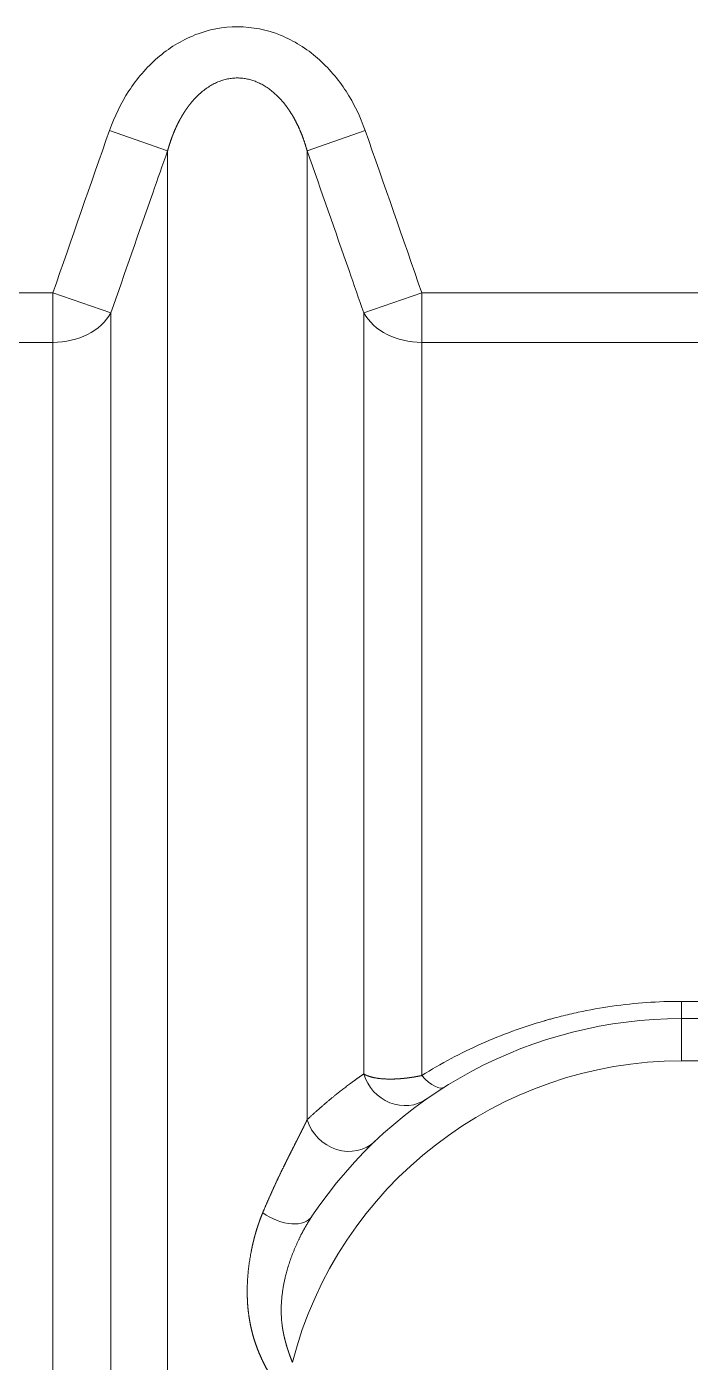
# Model space of a CAD drawing. Header units: millimetres. Extents: x 4664 to 8864, y -38 to 2932.
# Drawn here: x 8133.3 to 8146.96, y 2249.11 to 2276.62 of the extents above; entities that cross this region are included whole.
import ezdxf

# ---------------------------------------------------------------- set-up
doc = ezdxf.new("R2010")
doc.units = ezdxf.units.MM

msp = doc.modelspace()

# ---------------------------------------------------------------- linework, layer by layer
at = {"lineweight": 5}
for p, q in [((8136.197, 2274.057), (8135.002, 2274.478)), ((8139.07, 2274.057), (8140.264, 2274.478)), ((8136.197, 2217.773), (8136.197, 2274.057)), ((8139.07, 2254.108), (8139.07, 2274.057)), ((8122.781, 2271.134), (8133.837, 2271.134)), ((8135.031, 2270.722), (8133.837, 2271.134)), ((8133.837, 2217.553), (8133.837, 2271.134)), ((8140.235, 2270.722), (8141.429, 2271.134)), ((8141.429, 2271.134), (8152.485, 2271.134)), ((8141.429, 2255.018), (8141.429, 2271.134)), ((8135.031, 2218.747), (8135.031, 2270.722)), ((8140.235, 2270.722), (8140.235, 2255.051)), ((8133.837, 2270.114), (8122.781, 2270.114)), ((8152.485, 2270.114), (8141.429, 2270.114)), ((8147.14, 2256.546), (8146.775, 2256.546)), ((8146.775, 2256.546), (8146.775, 2255.319)), ((8147.14, 2256.19), (8146.775, 2256.19)), ((8146.775, 2255.319), (8147.14, 2255.319))]:
    msp.add_line(p, q, dxfattribs=at)
for radius, end in [(9.141, 146.3104), (8.271, 165.5415)]:
    msp.add_arc((8146.775, 2247.049), radius, 90, end, dxfattribs=at)
at = {"lineweight": 5, "extrusion": (0, 0, -1)}
for centre, major_axis, ratio, start_param, end_param in [((8133.837, 2271.134), (-1.306, 0), 0.780444, 3.557424, 4.712389), ((8141.429, 2271.134), (-1.306, 0), 0.780444, 4.712389, 5.867354), ((8141.031, 2255.25), (-0.499, 0.713), 0.935093, 3.141593, 5.057279), ((8141.429, 2255.514), (-0.465, 0.736), 0.347154, 3.141593, 4.209667), ((8139.866, 2254.295), (-0.601, 0.63), 0.921263, 3.141593, 5.208198), ((8138.444, 2252.602), (-0.724, 0.483), 0.577181, 3.141593, 4.726892)]:
    msp.add_ellipse(centre, major_axis=major_axis, ratio=ratio, start_param=start_param, end_param=end_param, dxfattribs=at)
at = {"lineweight": 5}
for points, knots in [([(8140.264, 2274.478), (8140.164, 2274.763), (8140.034, 2275.033), (8139.708, 2275.537), (8139.51, 2275.77), (8139.058, 2276.164), (8138.798, 2276.329), (8138.244, 2276.551), (8137.941, 2276.613), (8137.341, 2276.615), (8137.038, 2276.556), (8136.479, 2276.334), (8136.218, 2276.171), (8135.762, 2275.777), (8135.564, 2275.544), (8135.236, 2275.039), (8135.103, 2274.764), (8135.002, 2274.478)], [0, 0, 0, 0, 0.125, 0.125, 0.25, 0.25, 0.375, 0.375, 0.5, 0.5, 0.625, 0.625, 0.75, 0.75, 0.875, 0.875, 1, 1, 1, 1]), ([(8136.197, 2274.057), (8136.197, 2274.06), (8136.199, 2274.066), (8136.201, 2274.074), (8136.204, 2274.083), (8136.206, 2274.091), (8136.208, 2274.1), (8136.211, 2274.108), (8136.213, 2274.117), (8136.216, 2274.125), (8136.218, 2274.134), (8136.221, 2274.142), (8136.223, 2274.15), (8136.226, 2274.159), (8136.228, 2274.167), (8136.231, 2274.175), (8136.234, 2274.183), (8136.236, 2274.192), (8136.239, 2274.2), (8136.241, 2274.208), (8136.244, 2274.216), (8136.247, 2274.224), (8136.249, 2274.233), (8136.252, 2274.241), (8136.255, 2274.249), (8136.257, 2274.257), (8136.26, 2274.265), (8136.263, 2274.273), (8136.266, 2274.281), (8136.268, 2274.289), (8136.271, 2274.296), (8136.274, 2274.304), (8136.277, 2274.312), (8136.28, 2274.32), (8136.283, 2274.328), (8136.285, 2274.336), (8136.288, 2274.343), (8136.291, 2274.351), (8136.294, 2274.359), (8136.297, 2274.366), (8136.3, 2274.374), (8136.303, 2274.382), (8136.306, 2274.389), (8136.309, 2274.397), (8136.312, 2274.404), (8136.315, 2274.412), (8136.318, 2274.419), (8136.321, 2274.427), (8136.324, 2274.434), (8136.327, 2274.442), (8136.33, 2274.449), (8136.333, 2274.457), (8136.336, 2274.464), (8136.339, 2274.471), (8136.342, 2274.478), (8136.346, 2274.486), (8136.349, 2274.493), (8136.352, 2274.5), (8136.355, 2274.507), (8136.358, 2274.515), (8136.361, 2274.522), (8136.365, 2274.529), (8136.368, 2274.536), (8136.371, 2274.543), (8136.374, 2274.55), (8136.377, 2274.557), (8136.381, 2274.564), (8136.384, 2274.571), (8136.387, 2274.578), (8136.391, 2274.585), (8136.394, 2274.592), (8136.397, 2274.598), (8136.401, 2274.605), (8136.404, 2274.612), (8136.407, 2274.619), (8136.411, 2274.625), (8136.414, 2274.632), (8136.417, 2274.639), (8136.421, 2274.645), (8136.424, 2274.652), (8136.428, 2274.659), (8136.431, 2274.665), (8136.434, 2274.672), (8136.438, 2274.678), (8136.441, 2274.685), (8136.445, 2274.691), (8136.448, 2274.698), (8136.452, 2274.704), (8136.455, 2274.711), (8136.459, 2274.717), (8136.462, 2274.723), (8136.466, 2274.73), (8136.469, 2274.736), (8136.473, 2274.742), (8136.476, 2274.748), (8136.48, 2274.755), (8136.483, 2274.761), (8136.487, 2274.767), (8136.491, 2274.773), (8136.494, 2274.779), (8136.498, 2274.785), (8136.501, 2274.791), (8136.505, 2274.797), (8136.509, 2274.803), (8136.512, 2274.809), (8136.516, 2274.815), (8136.52, 2274.821), (8136.523, 2274.827), (8136.527, 2274.833), (8136.531, 2274.839), (8136.534, 2274.845), (8136.538, 2274.85), (8136.542, 2274.856), (8136.545, 2274.862), (8136.549, 2274.867), (8136.553, 2274.873), (8136.556, 2274.879), (8136.56, 2274.884), (8136.564, 2274.89), (8136.568, 2274.896), (8136.571, 2274.901), (8136.575, 2274.907), (8136.579, 2274.912), (8136.583, 2274.918), (8136.587, 2274.923), (8136.59, 2274.928), (8136.594, 2274.934), (8136.598, 2274.939), (8136.602, 2274.945), (8136.606, 2274.95), (8136.609, 2274.955), (8136.613, 2274.96), (8136.617, 2274.966), (8136.621, 2274.971), (8136.625, 2274.976), (8136.629, 2274.981), (8136.632, 2274.986), (8136.636, 2274.991), (8136.64, 2274.996), (8136.644, 2275.001), (8136.648, 2275.006), (8136.652, 2275.011), (8136.656, 2275.016), (8136.66, 2275.021), (8136.663, 2275.026), (8136.667, 2275.031), (8136.671, 2275.036), (8136.701, 2275.073), (8136.758, 2275.139), (8136.848, 2275.227), (8136.94, 2275.305), (8137.035, 2275.373), (8137.132, 2275.431), (8137.23, 2275.478), (8137.33, 2275.514), (8137.431, 2275.541), (8137.532, 2275.556), (8137.63, 2275.561), (8137.725, 2275.557), (8137.817, 2275.544), (8137.909, 2275.522), (8138, 2275.492), (8138.09, 2275.453), (8138.18, 2275.405), (8138.267, 2275.349), (8138.353, 2275.284), (8138.436, 2275.21), (8138.517, 2275.128), (8138.571, 2275.066), (8138.601, 2275.029), (8138.608, 2275.019), (8138.616, 2275.01), (8138.623, 2275), (8138.631, 2274.99), (8138.638, 2274.98), (8138.646, 2274.97), (8138.653, 2274.96), (8138.661, 2274.95), (8138.668, 2274.94), (8138.675, 2274.929), (8138.683, 2274.919), (8138.69, 2274.908), (8138.697, 2274.897), (8138.705, 2274.887), (8138.712, 2274.876), (8138.719, 2274.865), (8138.726, 2274.854), (8138.733, 2274.842), (8138.74, 2274.831), (8138.748, 2274.82), (8138.755, 2274.808), (8138.762, 2274.797), (8138.769, 2274.785), (8138.776, 2274.773), (8138.783, 2274.761), (8138.789, 2274.749), (8138.796, 2274.737), (8138.803, 2274.725), (8138.81, 2274.712), (8138.817, 2274.7), (8138.823, 2274.688), (8138.83, 2274.675), (8138.837, 2274.662), (8138.843, 2274.649), (8138.85, 2274.637), (8138.857, 2274.624), (8138.863, 2274.61), (8138.869, 2274.597), (8138.876, 2274.584), (8138.882, 2274.571), (8138.889, 2274.557), (8138.895, 2274.543), (8138.901, 2274.53), (8138.907, 2274.516), (8138.914, 2274.502), (8138.92, 2274.488), (8138.926, 2274.474), (8138.932, 2274.46), (8138.938, 2274.446), (8138.944, 2274.431), (8138.949, 2274.417), (8138.955, 2274.402), (8138.961, 2274.387), (8138.967, 2274.373), (8138.972, 2274.358), (8138.978, 2274.343), (8138.984, 2274.328), (8138.989, 2274.313), (8138.995, 2274.297), (8139, 2274.282), (8139.005, 2274.266), (8139.011, 2274.251), (8139.016, 2274.235), (8139.021, 2274.22), (8139.026, 2274.204), (8139.031, 2274.188), (8139.036, 2274.172), (8139.041, 2274.156), (8139.046, 2274.139), (8139.051, 2274.123), (8139.056, 2274.107), (8139.06, 2274.09), (8139.065, 2274.074), (8139.068, 2274.063), (8139.07, 2274.057)], [0, 0, 0, 0, 0.002039, 0.004073, 0.006102, 0.008127, 0.010147, 0.012163, 0.014174, 0.016181, 0.018183, 0.020181, 0.022174, 0.024162, 0.026146, 0.028125, 0.0301, 0.03207, 0.034036, 0.035997, 0.037953, 0.039905, 0.041852, 0.043795, 0.045733, 0.047667, 0.049596, 0.051521, 0.053441, 0.055357, 0.057268, 0.059174, 0.061076, 0.062974, 0.064867, 0.066755, 0.068639, 0.070518, 0.072393, 0.074263, 0.076129, 0.07799, 0.079847, 0.081699, 0.083547, 0.08539, 0.087229, 0.089063, 0.090893, 0.092718, 0.094539, 0.096355, 0.098167, 0.099974, 0.101777, 0.103575, 0.105369, 0.107158, 0.108943, 0.110723, 0.112499, 0.11427, 0.116037, 0.1178, 0.119558, 0.121311, 0.12306, 0.124805, 0.126545, 0.128281, 0.130012, 0.131739, 0.133461, 0.135179, 0.136892, 0.138601, 0.140306, 0.142006, 0.143702, 0.145393, 0.14708, 0.148763, 0.150441, 0.152114, 0.153784, 0.155449, 0.157109, 0.158765, 0.160417, 0.162064, 0.163707, 0.165345, 0.16698, 0.168609, 0.170235, 0.171856, 0.173472, 0.175085, 0.176693, 0.178296, 0.179895, 0.18149, 0.183081, 0.184667, 0.186249, 0.187826, 0.189399, 0.190968, 0.192533, 0.194093, 0.195649, 0.197201, 0.198748, 0.200291, 0.20183, 0.203364, 0.204894, 0.20642, 0.207942, 0.209459, 0.210972, 0.212481, 0.213985, 0.215485, 0.216982, 0.218473, 0.219961, 0.221444, 0.222923, 0.224398, 0.225869, 0.227335, 0.228797, 0.230255, 0.231709, 0.233159, 0.234604, 0.236045, 0.237482, 0.238915, 0.240344, 0.241769, 0.243189, 0.244605, 0.246018, 0.247426, 0.248829, 0.250229, 0.279528, 0.307612, 0.334557, 0.360447, 0.385382, 0.40947, 0.432836, 0.455616, 0.477954, 0.500009, 0.520088, 0.540394, 0.561045, 0.582154, 0.603826, 0.626159, 0.64924, 0.673149, 0.697957, 0.723726, 0.750512, 0.753234, 0.755971, 0.758723, 0.761492, 0.764276, 0.767076, 0.769891, 0.772722, 0.77557, 0.778433, 0.781312, 0.784207, 0.787118, 0.790045, 0.792989, 0.795948, 0.798924, 0.801915, 0.804923, 0.807948, 0.810988, 0.814045, 0.817118, 0.820208, 0.823313, 0.826436, 0.829575, 0.83273, 0.835902, 0.83909, 0.842295, 0.845516, 0.848754, 0.852009, 0.85528, 0.858568, 0.861873, 0.865195, 0.868533, 0.871888, 0.875259, 0.878648, 0.882053, 0.885475, 0.888914, 0.89237, 0.895843, 0.899333, 0.902839, 0.906363, 0.909903, 0.913461, 0.917035, 0.920627, 0.924235, 0.927861, 0.931504, 0.935163, 0.93884, 0.942534, 0.946245, 0.949973, 0.953718, 0.95748, 0.96126, 0.965056, 0.96887, 0.972701, 0.976549, 0.980415, 0.984297, 0.988197, 0.992114, 0.996048, 1, 1, 1, 1]), ([(8135.031, 2270.722), (8135.316, 2271.545), (8135.602, 2272.367), (8135.992, 2273.478), (8136.094, 2273.767), (8136.197, 2274.057)], [0, 0, 0, 0, 0.739335, 0.739335, 1, 1, 1, 1]), ([(8139.07, 2274.057), (8139.359, 2273.236), (8139.647, 2272.414), (8140.034, 2271.302), (8140.135, 2271.012), (8140.235, 2270.722)], [0, 0, 0, 0, 0.739335, 0.739335, 1, 1, 1, 1]), ([(8146.775, 2256.546), (8146.535, 2256.546), (8146.058, 2256.529), (8145.35, 2256.454), (8144.881, 2256.371), (8144.532, 2256.296), (8144.416, 2256.268), (8144.242, 2256.224), (8144.155, 2256.202), (8144.054, 2256.174), (8144.003, 2256.159), (8143.978, 2256.152), (8143.965, 2256.149), (8143.959, 2256.147), (8143.956, 2256.146), (8143.954, 2256.145), (8143.953, 2256.145), (8143.953, 2256.145), (8143.953, 2256.145), (8143.953, 2256.145), (8143.73, 2256.08), (8143.292, 2255.937), (8142.652, 2255.678), (8142.03, 2255.374), (8141.628, 2255.142), (8141.429, 2255.018)], [0, 0, 0, 0, 0.125, 0.25, 0.375, 0.375, 0.4375, 0.4375, 0.46875, 0.484375, 0.492188, 0.496094, 0.498047, 0.499023, 0.499512, 0.499756, 0.499878, 0.499939, 0.499939, 0.5, 0.5, 0.625, 0.75, 0.875, 1, 1, 1, 1]), ([(8140.235, 2255.051), (8140.231, 2255.048), (8140.223, 2255.043), (8140.212, 2255.035), (8140.201, 2255.027), (8140.189, 2255.019), (8140.178, 2255.012), (8140.167, 2255.004), (8140.156, 2254.996), (8140.145, 2254.989), (8140.135, 2254.981), (8140.124, 2254.973), (8140.113, 2254.966), (8140.103, 2254.958), (8140.093, 2254.951), (8140.082, 2254.944), (8140.072, 2254.936), (8140.062, 2254.929), (8140.052, 2254.922), (8140.042, 2254.915), (8140.033, 2254.908), (8140.023, 2254.901), (8140.013, 2254.894), (8140.004, 2254.887), (8139.994, 2254.88), (8139.985, 2254.873), (8139.976, 2254.866), (8139.967, 2254.859), (8139.958, 2254.853), (8139.949, 2254.846), (8139.917, 2254.823), (8139.864, 2254.782), (8139.789, 2254.725), (8139.718, 2254.669), (8139.663, 2254.625), (8139.625, 2254.595), (8139.603, 2254.576), (8139.581, 2254.558), (8139.559, 2254.54), (8139.537, 2254.522), (8139.515, 2254.504), (8139.493, 2254.485), (8139.472, 2254.467), (8139.45, 2254.449), (8139.429, 2254.431), (8139.408, 2254.413), (8139.387, 2254.395), (8139.366, 2254.377), (8139.345, 2254.359), (8139.325, 2254.341), (8139.304, 2254.322), (8139.284, 2254.304), (8139.264, 2254.286), (8139.244, 2254.269), (8139.224, 2254.251), (8139.204, 2254.233), (8139.184, 2254.215), (8139.165, 2254.197), (8139.146, 2254.179), (8139.126, 2254.161), (8139.107, 2254.144), (8139.088, 2254.126), (8139.076, 2254.114), (8139.07, 2254.108)], [0, 0, 0, 0, 0.009764, 0.019446, 0.029047, 0.038567, 0.048006, 0.057363, 0.066639, 0.075833, 0.084946, 0.093978, 0.102927, 0.111796, 0.120582, 0.129287, 0.13791, 0.146451, 0.154911, 0.163288, 0.171584, 0.179798, 0.18793, 0.19598, 0.203948, 0.211834, 0.219638, 0.227359, 0.234999, 0.242556, 0.250031, 0.315962, 0.379605, 0.440952, 0.499997, 0.519308, 0.538513, 0.557611, 0.576601, 0.595485, 0.614261, 0.63293, 0.651491, 0.669945, 0.688291, 0.70653, 0.72466, 0.742683, 0.760598, 0.778404, 0.796102, 0.813692, 0.831173, 0.848546, 0.86581, 0.882965, 0.900012, 0.916949, 0.933778, 0.950497, 0.967108, 0.983608, 1, 1, 1, 1]), ([(8141.429, 2255.018), (8141.428, 2255.018), (8141.424, 2255.017), (8141.419, 2255.016), (8141.414, 2255.015), (8141.409, 2255.014), (8141.404, 2255.013), (8141.399, 2255.012), (8141.394, 2255.011), (8141.389, 2255.01), (8141.384, 2255.009), (8141.378, 2255.008), (8141.373, 2255.007), (8141.368, 2255.006), (8141.363, 2255.005), (8141.357, 2255.004), (8141.352, 2255.003), (8141.347, 2255.002), (8141.341, 2255.001), (8141.336, 2255), (8141.331, 2254.999), (8141.325, 2254.998), (8141.32, 2254.997), (8141.314, 2254.996), (8141.309, 2254.995), (8141.303, 2254.994), (8141.298, 2254.993), (8141.292, 2254.992), (8141.287, 2254.991), (8141.281, 2254.99), (8141.276, 2254.989), (8141.27, 2254.988), (8141.264, 2254.987), (8141.259, 2254.987), (8141.253, 2254.986), (8141.247, 2254.985), (8141.242, 2254.984), (8141.236, 2254.983), (8141.23, 2254.982), (8141.224, 2254.981), (8141.218, 2254.98), (8141.213, 2254.979), (8141.207, 2254.978), (8141.201, 2254.978), (8141.195, 2254.977), (8141.189, 2254.976), (8141.183, 2254.975), (8141.177, 2254.974), (8141.171, 2254.973), (8141.165, 2254.973), (8141.159, 2254.972), (8141.153, 2254.971), (8141.147, 2254.97), (8141.141, 2254.969), (8141.135, 2254.969), (8141.129, 2254.968), (8141.123, 2254.967), (8141.117, 2254.966), (8141.111, 2254.966), (8141.105, 2254.965), (8141.099, 2254.964), (8141.093, 2254.963), (8141.086, 2254.963), (8141.08, 2254.962), (8141.074, 2254.961), (8141.068, 2254.961), (8141.062, 2254.96), (8141.055, 2254.959), (8141.049, 2254.959), (8141.043, 2254.958), (8141.037, 2254.958), (8141.03, 2254.957), (8141.024, 2254.956), (8141.018, 2254.956), (8141.011, 2254.955), (8141.005, 2254.955), (8140.999, 2254.954), (8140.992, 2254.954), (8140.986, 2254.953), (8140.98, 2254.953), (8140.973, 2254.952), (8140.967, 2254.952), (8140.961, 2254.951), (8140.954, 2254.951), (8140.948, 2254.95), (8140.941, 2254.95), (8140.935, 2254.95), (8140.928, 2254.949), (8140.922, 2254.949), (8140.915, 2254.949), (8140.909, 2254.948), (8140.903, 2254.948), (8140.896, 2254.948), (8140.89, 2254.947), (8140.883, 2254.947), (8140.877, 2254.947), (8140.87, 2254.947), (8140.864, 2254.946), (8140.857, 2254.946), (8140.851, 2254.946), (8140.844, 2254.946), (8140.838, 2254.946), (8140.831, 2254.945), (8140.825, 2254.945), (8140.818, 2254.945), (8140.812, 2254.945), (8140.805, 2254.945), (8140.799, 2254.945), (8140.792, 2254.945), (8140.785, 2254.945), (8140.779, 2254.945), (8140.772, 2254.945), (8140.766, 2254.945), (8140.759, 2254.945), (8140.753, 2254.945), (8140.746, 2254.945), (8140.74, 2254.945), (8140.733, 2254.945), (8140.727, 2254.945), (8140.72, 2254.946), (8140.707, 2254.946), (8140.688, 2254.947), (8140.663, 2254.948), (8140.639, 2254.949), (8140.615, 2254.951), (8140.593, 2254.953), (8140.572, 2254.955), (8140.551, 2254.958), (8140.531, 2254.96), (8140.513, 2254.963), (8140.495, 2254.966), (8140.477, 2254.969), (8140.461, 2254.972), (8140.445, 2254.976), (8140.43, 2254.979), (8140.416, 2254.982), (8140.402, 2254.986), (8140.39, 2254.989), (8140.377, 2254.992), (8140.366, 2254.996), (8140.355, 2254.999), (8140.344, 2255.003), (8140.335, 2255.006), (8140.325, 2255.009), (8140.317, 2255.012), (8140.308, 2255.015), (8140.301, 2255.019), (8140.293, 2255.022), (8140.287, 2255.024), (8140.28, 2255.027), (8140.274, 2255.03), (8140.269, 2255.033), (8140.264, 2255.035), (8140.259, 2255.038), (8140.254, 2255.04), (8140.25, 2255.042), (8140.247, 2255.044), (8140.243, 2255.046), (8140.24, 2255.048), (8140.237, 2255.05), (8140.236, 2255.051), (8140.235, 2255.051)], [0, 0, 0, 0, 0.003244, 0.006503, 0.009779, 0.013071, 0.016378, 0.019702, 0.023042, 0.026398, 0.02977, 0.033158, 0.036562, 0.039983, 0.043419, 0.046872, 0.05034, 0.053825, 0.057326, 0.060843, 0.064376, 0.067925, 0.07149, 0.075071, 0.078669, 0.082282, 0.085912, 0.089558, 0.09322, 0.096898, 0.100593, 0.104303, 0.10803, 0.111772, 0.115531, 0.119306, 0.123098, 0.126905, 0.130729, 0.134568, 0.138424, 0.142296, 0.146185, 0.150089, 0.15401, 0.157947, 0.1619, 0.165869, 0.169854, 0.173856, 0.177874, 0.181908, 0.185958, 0.190024, 0.194107, 0.198206, 0.202321, 0.206452, 0.2106, 0.214764, 0.218944, 0.22314, 0.227352, 0.231581, 0.235826, 0.240087, 0.244364, 0.248658, 0.252968, 0.257294, 0.261636, 0.265995, 0.27037, 0.274761, 0.279168, 0.283592, 0.288032, 0.292488, 0.296961, 0.301449, 0.305954, 0.310475, 0.315013, 0.319567, 0.324137, 0.328723, 0.333326, 0.337945, 0.34258, 0.347232, 0.351899, 0.356584, 0.361284, 0.366001, 0.370734, 0.375483, 0.380248, 0.38503, 0.389829, 0.394643, 0.399474, 0.404321, 0.409185, 0.414064, 0.41896, 0.423873, 0.428802, 0.433747, 0.438708, 0.443686, 0.44868, 0.45369, 0.458717, 0.46376, 0.468819, 0.473895, 0.478987, 0.484096, 0.48922, 0.494361, 0.499519, 0.520475, 0.540999, 0.56109, 0.580748, 0.599973, 0.618766, 0.637125, 0.655052, 0.672546, 0.689607, 0.706235, 0.72243, 0.738192, 0.753521, 0.768417, 0.78288, 0.79691, 0.810507, 0.82367, 0.836401, 0.848698, 0.860561, 0.871992, 0.882989, 0.893553, 0.903684, 0.913381, 0.922645, 0.931475, 0.939872, 0.947835, 0.955365, 0.962462, 0.969125, 0.975355, 0.981151, 0.986513, 0.991442, 0.995938, 1, 1, 1, 1]), ([(8139.07, 2254.108), (8139.069, 2254.107), (8139.067, 2254.103), (8139.065, 2254.099), (8139.063, 2254.094), (8139.061, 2254.089), (8139.058, 2254.084), (8139.056, 2254.079), (8139.054, 2254.075), (8139.051, 2254.07), (8139.049, 2254.065), (8139.047, 2254.06), (8139.044, 2254.055), (8139.042, 2254.05), (8139.039, 2254.045), (8139.037, 2254.04), (8139.035, 2254.035), (8139.032, 2254.03), (8139.03, 2254.024), (8139.027, 2254.019), (8139.025, 2254.014), (8139.022, 2254.009), (8139.019, 2254.004), (8139.017, 2253.998), (8139.014, 2253.993), (8139.012, 2253.988), (8139.009, 2253.983), (8139.006, 2253.977), (8139.004, 2253.972), (8139.001, 2253.966), (8138.998, 2253.961), (8138.996, 2253.956), (8138.993, 2253.95), (8138.99, 2253.945), (8138.988, 2253.939), (8138.985, 2253.933), (8138.982, 2253.928), (8138.979, 2253.922), (8138.976, 2253.917), (8138.974, 2253.911), (8138.971, 2253.905), (8138.968, 2253.9), (8138.965, 2253.894), (8138.962, 2253.888), (8138.959, 2253.882), (8138.956, 2253.877), (8138.954, 2253.871), (8138.951, 2253.865), (8138.948, 2253.859), (8138.945, 2253.853), (8138.942, 2253.847), (8138.939, 2253.841), (8138.936, 2253.835), (8138.933, 2253.829), (8138.93, 2253.823), (8138.926, 2253.817), (8138.923, 2253.811), (8138.92, 2253.805), (8138.917, 2253.799), (8138.914, 2253.792), (8138.911, 2253.786), (8138.908, 2253.78), (8138.905, 2253.774), (8138.901, 2253.768), (8138.898, 2253.761), (8138.895, 2253.755), (8138.892, 2253.749), (8138.889, 2253.742), (8138.885, 2253.736), (8138.882, 2253.729), (8138.879, 2253.723), (8138.876, 2253.716), (8138.872, 2253.71), (8138.869, 2253.703), (8138.866, 2253.697), (8138.862, 2253.69), (8138.859, 2253.684), (8138.856, 2253.677), (8138.852, 2253.67), (8138.849, 2253.664), (8138.845, 2253.657), (8138.842, 2253.65), (8138.838, 2253.643), (8138.835, 2253.636), (8138.832, 2253.63), (8138.828, 2253.623), (8138.825, 2253.616), (8138.821, 2253.609), (8138.818, 2253.602), (8138.814, 2253.595), (8138.81, 2253.588), (8138.807, 2253.581), (8138.803, 2253.574), (8138.8, 2253.567), (8138.796, 2253.56), (8138.793, 2253.553), (8138.789, 2253.546), (8138.785, 2253.538), (8138.782, 2253.531), (8138.778, 2253.524), (8138.774, 2253.517), (8138.771, 2253.509), (8138.767, 2253.502), (8138.763, 2253.495), (8138.759, 2253.487), (8138.756, 2253.48), (8138.752, 2253.473), (8138.748, 2253.465), (8138.744, 2253.458), (8138.741, 2253.45), (8138.737, 2253.443), (8138.733, 2253.435), (8138.729, 2253.427), (8138.725, 2253.42), (8138.722, 2253.412), (8138.718, 2253.404), (8138.714, 2253.397), (8138.71, 2253.389), (8138.706, 2253.381), (8138.702, 2253.373), (8138.698, 2253.366), (8138.694, 2253.358), (8138.69, 2253.35), (8138.686, 2253.342), (8138.682, 2253.334), (8138.678, 2253.326), (8138.675, 2253.318), (8138.671, 2253.31), (8138.667, 2253.302), (8138.662, 2253.294), (8138.658, 2253.286), (8138.654, 2253.278), (8138.65, 2253.27), (8138.645, 2253.259), (8138.638, 2253.245), (8138.63, 2253.229), (8138.622, 2253.213), (8138.614, 2253.196), (8138.606, 2253.18), (8138.598, 2253.163), (8138.589, 2253.146), (8138.581, 2253.129), (8138.573, 2253.113), (8138.565, 2253.096), (8138.556, 2253.079), (8138.548, 2253.062), (8138.54, 2253.044), (8138.531, 2253.027), (8138.523, 2253.01), (8138.515, 2252.992), (8138.506, 2252.975), (8138.498, 2252.957), (8138.489, 2252.94), (8138.481, 2252.922), (8138.472, 2252.904), (8138.464, 2252.886), (8138.456, 2252.868), (8138.447, 2252.85), (8138.439, 2252.832), (8138.43, 2252.814), (8138.421, 2252.795), (8138.413, 2252.777), (8138.404, 2252.759), (8138.396, 2252.74), (8138.387, 2252.722), (8138.379, 2252.703), (8138.37, 2252.684), (8138.362, 2252.665), (8138.353, 2252.646), (8138.344, 2252.627), (8138.336, 2252.608), (8138.327, 2252.589), (8138.319, 2252.57), (8138.31, 2252.551), (8138.301, 2252.531), (8138.293, 2252.512), (8138.284, 2252.492), (8138.275, 2252.473), (8138.267, 2252.453), (8138.258, 2252.434), (8138.25, 2252.414), (8138.241, 2252.394), (8138.232, 2252.374), (8138.224, 2252.354), (8138.215, 2252.334), (8138.206, 2252.314), (8138.198, 2252.293), (8138.189, 2252.273), (8138.181, 2252.253), (8138.172, 2252.232), (8138.163, 2252.212), (8138.158, 2252.198), (8138.155, 2252.191)], [0, 0, 0, 0, 0.003387, 0.006779, 0.010177, 0.013582, 0.016992, 0.020408, 0.02383, 0.027258, 0.030693, 0.034133, 0.037579, 0.04103, 0.044488, 0.047952, 0.051422, 0.054898, 0.05838, 0.061868, 0.065362, 0.068862, 0.072368, 0.07588, 0.079398, 0.082922, 0.086452, 0.089988, 0.09353, 0.097078, 0.100633, 0.104193, 0.10776, 0.111332, 0.114911, 0.118495, 0.122086, 0.125683, 0.129286, 0.132895, 0.13651, 0.140131, 0.143759, 0.147392, 0.151032, 0.154678, 0.15833, 0.161988, 0.165652, 0.169322, 0.172999, 0.176681, 0.18037, 0.184065, 0.187766, 0.191473, 0.195187, 0.198907, 0.202632, 0.206365, 0.210103, 0.213847, 0.217598, 0.221355, 0.225118, 0.228887, 0.232663, 0.236444, 0.240232, 0.244026, 0.247827, 0.251633, 0.255446, 0.259265, 0.263091, 0.266922, 0.27076, 0.274605, 0.278455, 0.282312, 0.286175, 0.290044, 0.293919, 0.297801, 0.301689, 0.305584, 0.309484, 0.313391, 0.317305, 0.321224, 0.32515, 0.329082, 0.333021, 0.336966, 0.340917, 0.344874, 0.348838, 0.352808, 0.356785, 0.360768, 0.364757, 0.368752, 0.372754, 0.376762, 0.380777, 0.384798, 0.388825, 0.392859, 0.396899, 0.400945, 0.404998, 0.409057, 0.413123, 0.417195, 0.421273, 0.425358, 0.429449, 0.433546, 0.43765, 0.44176, 0.445877, 0.45, 0.454129, 0.458265, 0.462408, 0.466556, 0.470712, 0.474873, 0.479041, 0.483216, 0.487396, 0.491584, 0.495777, 0.499978, 0.508303, 0.516638, 0.524984, 0.533339, 0.541705, 0.550081, 0.558467, 0.566863, 0.575269, 0.583686, 0.592113, 0.60055, 0.608997, 0.617455, 0.625923, 0.634401, 0.64289, 0.651389, 0.659898, 0.668418, 0.676948, 0.685488, 0.694039, 0.7026, 0.711172, 0.719754, 0.728347, 0.73695, 0.745564, 0.754189, 0.762823, 0.771469, 0.780125, 0.788791, 0.797468, 0.806156, 0.814855, 0.823564, 0.832283, 0.841014, 0.849755, 0.858506, 0.867269, 0.876042, 0.884826, 0.893621, 0.902426, 0.911242, 0.920069, 0.928907, 0.937756, 0.946615, 0.955485, 0.964367, 0.973259, 0.982162, 0.991075, 1, 1, 1, 1]), ([(8138.155, 2252.191), (8138.154, 2252.189), (8138.152, 2252.183), (8138.148, 2252.176), (8138.145, 2252.168), (8138.142, 2252.16), (8138.139, 2252.153), (8138.136, 2252.145), (8138.133, 2252.137), (8138.13, 2252.129), (8138.127, 2252.122), (8138.124, 2252.114), (8138.121, 2252.106), (8138.118, 2252.098), (8138.115, 2252.09), (8138.112, 2252.083), (8138.109, 2252.075), (8138.106, 2252.067), (8138.103, 2252.059), (8138.1, 2252.051), (8138.097, 2252.043), (8138.094, 2252.035), (8138.091, 2252.027), (8138.088, 2252.019), (8138.085, 2252.011), (8138.082, 2252.003), (8138.079, 2251.995), (8138.077, 2251.987), (8138.074, 2251.979), (8138.071, 2251.97), (8138.068, 2251.962), (8138.065, 2251.954), (8138.063, 2251.946), (8138.06, 2251.938), (8138.057, 2251.93), (8138.054, 2251.921), (8138.052, 2251.913), (8138.049, 2251.905), (8138.046, 2251.897), (8138.044, 2251.888), (8138.041, 2251.88), (8138.038, 2251.872), (8138.036, 2251.864), (8138.033, 2251.855), (8138.031, 2251.847), (8138.028, 2251.838), (8138.026, 2251.83), (8138.023, 2251.822), (8138.02, 2251.813), (8138.018, 2251.805), (8138.015, 2251.796), (8138.013, 2251.788), (8138.011, 2251.779), (8138.008, 2251.771), (8138.006, 2251.762), (8138.003, 2251.754), (8138.001, 2251.745), (8137.998, 2251.737), (8137.996, 2251.728), (8137.994, 2251.719), (8137.991, 2251.711), (8137.989, 2251.702), (8137.987, 2251.694), (8137.984, 2251.685), (8137.982, 2251.676), (8137.98, 2251.668), (8137.978, 2251.659), (8137.975, 2251.65), (8137.973, 2251.641), (8137.971, 2251.633), (8137.969, 2251.624), (8137.966, 2251.615), (8137.964, 2251.606), (8137.962, 2251.597), (8137.96, 2251.589), (8137.958, 2251.58), (8137.956, 2251.571), (8137.954, 2251.562), (8137.952, 2251.553), (8137.95, 2251.544), (8137.947, 2251.535), (8137.945, 2251.526), (8137.943, 2251.517), (8137.941, 2251.509), (8137.939, 2251.5), (8137.938, 2251.491), (8137.936, 2251.482), (8137.934, 2251.473), (8137.932, 2251.463), (8137.93, 2251.454), (8137.928, 2251.445), (8137.926, 2251.436), (8137.924, 2251.427), (8137.922, 2251.418), (8137.921, 2251.409), (8137.919, 2251.4), (8137.917, 2251.391), (8137.909, 2251.348), (8137.895, 2251.272), (8137.878, 2251.162), (8137.864, 2251.053), (8137.852, 2250.944), (8137.844, 2250.836), (8137.838, 2250.728), (8137.836, 2250.621), (8137.836, 2250.545), (8137.836, 2250.499), (8137.837, 2250.484), (8137.837, 2250.469), (8137.838, 2250.454), (8137.838, 2250.439), (8137.839, 2250.424), (8137.839, 2250.409), (8137.84, 2250.394), (8137.841, 2250.379), (8137.842, 2250.364), (8137.842, 2250.349), (8137.843, 2250.334), (8137.844, 2250.319), (8137.845, 2250.304), (8137.846, 2250.29), (8137.848, 2250.275), (8137.849, 2250.26), (8137.85, 2250.245), (8137.851, 2250.231), (8137.853, 2250.216), (8137.854, 2250.202), (8137.856, 2250.187), (8137.857, 2250.173), (8137.859, 2250.158), (8137.861, 2250.144), (8137.862, 2250.129), (8137.864, 2250.115), (8137.866, 2250.101), (8137.868, 2250.086), (8137.87, 2250.072), (8137.872, 2250.058), (8137.874, 2250.044), (8137.876, 2250.03), (8137.879, 2250.015), (8137.881, 2250.001), (8137.883, 2249.987), (8137.886, 2249.973), (8137.888, 2249.959), (8137.891, 2249.945), (8137.893, 2249.931), (8137.896, 2249.917), (8137.899, 2249.904), (8137.901, 2249.89), (8137.904, 2249.876), (8137.907, 2249.862), (8137.91, 2249.848), (8137.913, 2249.835), (8137.916, 2249.821), (8137.919, 2249.807), (8137.922, 2249.794), (8137.925, 2249.78), (8137.929, 2249.767), (8137.932, 2249.753), (8137.935, 2249.74), (8137.939, 2249.726), (8137.942, 2249.713), (8137.946, 2249.699), (8137.949, 2249.686), (8137.953, 2249.673), (8137.957, 2249.659), (8137.961, 2249.646), (8137.964, 2249.633), (8137.968, 2249.619), (8137.972, 2249.606), (8137.976, 2249.593), (8137.98, 2249.58), (8137.984, 2249.567), (8137.989, 2249.554), (8137.993, 2249.541), (8137.997, 2249.527), (8138.002, 2249.514), (8138.006, 2249.501), (8138.01, 2249.489), (8138.015, 2249.476), (8138.019, 2249.463), (8138.024, 2249.45), (8138.029, 2249.437), (8138.033, 2249.424), (8138.038, 2249.411), (8138.043, 2249.399), (8138.048, 2249.386), (8138.053, 2249.373), (8138.058, 2249.36), (8138.063, 2249.348), (8138.068, 2249.335), (8138.073, 2249.322), (8138.078, 2249.31), (8138.084, 2249.297), (8138.089, 2249.285), (8138.094, 2249.272), (8138.1, 2249.259), (8138.105, 2249.247), (8138.111, 2249.234), (8138.116, 2249.222), (8138.122, 2249.21), (8138.128, 2249.197), (8138.133, 2249.185), (8138.139, 2249.172), (8138.145, 2249.16), (8138.151, 2249.148), (8138.157, 2249.135), (8138.163, 2249.123), (8138.169, 2249.111), (8138.175, 2249.099), (8138.181, 2249.086), (8138.187, 2249.074), (8138.193, 2249.062), (8138.199, 2249.05), (8138.206, 2249.038), (8138.212, 2249.025), (8138.218, 2249.013), (8138.225, 2249.001), (8138.231, 2248.989), (8138.238, 2248.977), (8138.244, 2248.965), (8138.251, 2248.953), (8138.257, 2248.941), (8138.264, 2248.929), (8138.271, 2248.917), (8138.278, 2248.905), (8138.284, 2248.893), (8138.291, 2248.881), (8138.298, 2248.869), (8138.305, 2248.857), (8138.312, 2248.845), (8138.319, 2248.833), (8138.326, 2248.821), (8138.333, 2248.809), (8138.34, 2248.798), (8138.347, 2248.786), (8138.354, 2248.774), (8138.359, 2248.766), (8138.362, 2248.762)], [0, 0, 0, 0, 0.002507, 0.005016, 0.007526, 0.010038, 0.012552, 0.015067, 0.017584, 0.020103, 0.022624, 0.025146, 0.027671, 0.030197, 0.032725, 0.035254, 0.037786, 0.040319, 0.042854, 0.045391, 0.047929, 0.05047, 0.053013, 0.055557, 0.058103, 0.060651, 0.063201, 0.065753, 0.068307, 0.070863, 0.07342, 0.07598, 0.078542, 0.081105, 0.083671, 0.086238, 0.088808, 0.091379, 0.093953, 0.096528, 0.099106, 0.101685, 0.104267, 0.10685, 0.109436, 0.112024, 0.114614, 0.117205, 0.119799, 0.122396, 0.124994, 0.127594, 0.130197, 0.132801, 0.135408, 0.138017, 0.140628, 0.143241, 0.145856, 0.148474, 0.151094, 0.153716, 0.15634, 0.158966, 0.161595, 0.164226, 0.166859, 0.169494, 0.172131, 0.174771, 0.177413, 0.180058, 0.182705, 0.185354, 0.188005, 0.190658, 0.193314, 0.195973, 0.198633, 0.201296, 0.203961, 0.206629, 0.209299, 0.211972, 0.214646, 0.217323, 0.220003, 0.222685, 0.225369, 0.228056, 0.230746, 0.233437, 0.236131, 0.238828, 0.241527, 0.244229, 0.246933, 0.249639, 0.282019, 0.314044, 0.34573, 0.377091, 0.408141, 0.438899, 0.469379, 0.499599, 0.503922, 0.508233, 0.512533, 0.516822, 0.521101, 0.525368, 0.529625, 0.533871, 0.538107, 0.542332, 0.546546, 0.55075, 0.554944, 0.559127, 0.5633, 0.567463, 0.571615, 0.575758, 0.57989, 0.584013, 0.588125, 0.592228, 0.596321, 0.600404, 0.604477, 0.608541, 0.612595, 0.61664, 0.620675, 0.624701, 0.628718, 0.632725, 0.636723, 0.640712, 0.644692, 0.648663, 0.652626, 0.656579, 0.660524, 0.664459, 0.668387, 0.672305, 0.676216, 0.680117, 0.684011, 0.687896, 0.691773, 0.695642, 0.699503, 0.703356, 0.707201, 0.711038, 0.714867, 0.718689, 0.722503, 0.726309, 0.730108, 0.7339, 0.737684, 0.741461, 0.745231, 0.748994, 0.75275, 0.7565, 0.760242, 0.763977, 0.767706, 0.771428, 0.775144, 0.778854, 0.782557, 0.786253, 0.789944, 0.793628, 0.797307, 0.80098, 0.804646, 0.808307, 0.811963, 0.815613, 0.819257, 0.822896, 0.82653, 0.830158, 0.833781, 0.8374, 0.841013, 0.844622, 0.848225, 0.851824, 0.855419, 0.859009, 0.862594, 0.866175, 0.869752, 0.873325, 0.876894, 0.880459, 0.88402, 0.887577, 0.891131, 0.894681, 0.898227, 0.90177, 0.90531, 0.908847, 0.912381, 0.915911, 0.919439, 0.922964, 0.926486, 0.930006, 0.933523, 0.937037, 0.94055, 0.94406, 0.947568, 0.951074, 0.954578, 0.95808, 0.96158, 0.965079, 0.968577, 0.972073, 0.975567, 0.97906, 0.982553, 0.986044, 0.989534, 0.993023, 0.996512, 1, 1, 1, 1]), ([(8138.766, 2249.114), (8138.765, 2249.116), (8138.763, 2249.12), (8138.761, 2249.126), (8138.758, 2249.133), (8138.756, 2249.139), (8138.753, 2249.145), (8138.751, 2249.151), (8138.748, 2249.158), (8138.746, 2249.164), (8138.744, 2249.17), (8138.741, 2249.176), (8138.739, 2249.183), (8138.737, 2249.189), (8138.734, 2249.195), (8138.732, 2249.201), (8138.73, 2249.207), (8138.727, 2249.214), (8138.725, 2249.22), (8138.723, 2249.226), (8138.721, 2249.232), (8138.718, 2249.238), (8138.716, 2249.244), (8138.714, 2249.25), (8138.712, 2249.256), (8138.71, 2249.263), (8138.707, 2249.269), (8138.705, 2249.275), (8138.703, 2249.281), (8138.701, 2249.287), (8138.699, 2249.293), (8138.697, 2249.299), (8138.695, 2249.305), (8138.693, 2249.311), (8138.691, 2249.317), (8138.689, 2249.323), (8138.687, 2249.328), (8138.685, 2249.334), (8138.683, 2249.34), (8138.681, 2249.346), (8138.679, 2249.352), (8138.677, 2249.358), (8138.675, 2249.364), (8138.673, 2249.37), (8138.671, 2249.375), (8138.669, 2249.381), (8138.668, 2249.387), (8138.666, 2249.393), (8138.664, 2249.399), (8138.662, 2249.404), (8138.66, 2249.41), (8138.658, 2249.416), (8138.657, 2249.422), (8138.655, 2249.427), (8138.653, 2249.433), (8138.651, 2249.439), (8138.65, 2249.444), (8138.648, 2249.45), (8138.646, 2249.456), (8138.645, 2249.461), (8138.643, 2249.467), (8138.641, 2249.472), (8138.64, 2249.478), (8138.638, 2249.484), (8138.637, 2249.489), (8138.635, 2249.495), (8138.634, 2249.5), (8138.632, 2249.506), (8138.63, 2249.511), (8138.629, 2249.517), (8138.627, 2249.522), (8138.626, 2249.528), (8138.625, 2249.533), (8138.623, 2249.538), (8138.622, 2249.544), (8138.62, 2249.549), (8138.619, 2249.555), (8138.617, 2249.56), (8138.616, 2249.565), (8138.615, 2249.571), (8138.613, 2249.576), (8138.612, 2249.581), (8138.611, 2249.587), (8138.609, 2249.592), (8138.608, 2249.597), (8138.607, 2249.602), (8138.605, 2249.608), (8138.604, 2249.613), (8138.603, 2249.618), (8138.602, 2249.623), (8138.6, 2249.628), (8138.599, 2249.634), (8138.598, 2249.639), (8138.597, 2249.644), (8138.596, 2249.649), (8138.595, 2249.654), (8138.593, 2249.659), (8138.592, 2249.664), (8138.591, 2249.669), (8138.59, 2249.674), (8138.589, 2249.679), (8138.588, 2249.684), (8138.587, 2249.689), (8138.586, 2249.694), (8138.585, 2249.699), (8138.584, 2249.704), (8138.583, 2249.709), (8138.582, 2249.714), (8138.581, 2249.719), (8138.58, 2249.724), (8138.579, 2249.729), (8138.578, 2249.734), (8138.577, 2249.738), (8138.576, 2249.743), (8138.575, 2249.748), (8138.574, 2249.753), (8138.574, 2249.758), (8138.573, 2249.762), (8138.572, 2249.767), (8138.571, 2249.772), (8138.57, 2249.777), (8138.569, 2249.781), (8138.569, 2249.786), (8138.568, 2249.791), (8138.567, 2249.795), (8138.566, 2249.8), (8138.565, 2249.805), (8138.565, 2249.809), (8138.564, 2249.814), (8138.563, 2249.818), (8138.563, 2249.823), (8138.562, 2249.827), (8138.561, 2249.832), (8138.561, 2249.837), (8138.56, 2249.841), (8138.559, 2249.846), (8138.559, 2249.85), (8138.558, 2249.854), (8138.557, 2249.859), (8138.557, 2249.863), (8138.556, 2249.868), (8138.556, 2249.872), (8138.555, 2249.876), (8138.555, 2249.881), (8138.554, 2249.885), (8138.553, 2249.889), (8138.553, 2249.894), (8138.551, 2249.909), (8138.548, 2249.934), (8138.545, 2249.971), (8138.542, 2250.007), (8138.54, 2250.044), (8138.538, 2250.082), (8138.537, 2250.12), (8138.536, 2250.158), (8138.536, 2250.197), (8138.536, 2250.236), (8138.537, 2250.275), (8138.539, 2250.315), (8138.541, 2250.355), (8138.544, 2250.395), (8138.547, 2250.436), (8138.551, 2250.477), (8138.556, 2250.518), (8138.562, 2250.56), (8138.568, 2250.601), (8138.574, 2250.644), (8138.581, 2250.684), (8138.589, 2250.724), (8138.597, 2250.763), (8138.605, 2250.805), (8138.615, 2250.848), (8138.626, 2250.892), (8138.638, 2250.939), (8138.651, 2250.988), (8138.665, 2251.038), (8138.681, 2251.09), (8138.698, 2251.144), (8138.716, 2251.199), (8138.736, 2251.256), (8138.757, 2251.315), (8138.781, 2251.375), (8138.801, 2251.425), (8138.818, 2251.465), (8138.83, 2251.493), (8138.842, 2251.521), (8138.854, 2251.548), (8138.866, 2251.575), (8138.878, 2251.601), (8138.89, 2251.627), (8138.902, 2251.652), (8138.914, 2251.676), (8138.926, 2251.7), (8138.937, 2251.723), (8138.949, 2251.746), (8138.96, 2251.768), (8138.972, 2251.789), (8138.983, 2251.81), (8138.994, 2251.831), (8139.005, 2251.85), (8139.016, 2251.87), (8139.026, 2251.889), (8139.037, 2251.907), (8139.047, 2251.925), (8139.057, 2251.942), (8139.067, 2251.958), (8139.077, 2251.975), (8139.086, 2251.99), (8139.095, 2252.005), (8139.104, 2252.02), (8139.113, 2252.034), (8139.122, 2252.048), (8139.13, 2252.061), (8139.138, 2252.073), (8139.146, 2252.086), (8139.154, 2252.097), (8139.161, 2252.108), (8139.166, 2252.116), (8139.168, 2252.119)], [0, 0, 0, 0, 0.002068, 0.004131, 0.00619, 0.008244, 0.010293, 0.012338, 0.014378, 0.016413, 0.018443, 0.020469, 0.02249, 0.024507, 0.026518, 0.028525, 0.030527, 0.032525, 0.034517, 0.036505, 0.038488, 0.040467, 0.04244, 0.044409, 0.046373, 0.048333, 0.050287, 0.052237, 0.054182, 0.056122, 0.058058, 0.059989, 0.061914, 0.063835, 0.065752, 0.067663, 0.06957, 0.071472, 0.073369, 0.075261, 0.077148, 0.079031, 0.080908, 0.082781, 0.084649, 0.086512, 0.08837, 0.090224, 0.092072, 0.093916, 0.095755, 0.097589, 0.099418, 0.101242, 0.103061, 0.104876, 0.106685, 0.10849, 0.110289, 0.112084, 0.113874, 0.115659, 0.117439, 0.119214, 0.120985, 0.12275, 0.12451, 0.126266, 0.128016, 0.129762, 0.131503, 0.133238, 0.134969, 0.136695, 0.138416, 0.140131, 0.141842, 0.143548, 0.145249, 0.146945, 0.148636, 0.150322, 0.152003, 0.15368, 0.155351, 0.157017, 0.158678, 0.160334, 0.161985, 0.163631, 0.165272, 0.166908, 0.168539, 0.170166, 0.171787, 0.173403, 0.175014, 0.17662, 0.17822, 0.179816, 0.181407, 0.182993, 0.184574, 0.18615, 0.18772, 0.189286, 0.190846, 0.192402, 0.193952, 0.195498, 0.197038, 0.198573, 0.200104, 0.201629, 0.203149, 0.204664, 0.206174, 0.207679, 0.209178, 0.210673, 0.212163, 0.213647, 0.215127, 0.216601, 0.21807, 0.219534, 0.220993, 0.222447, 0.223896, 0.22534, 0.226778, 0.228212, 0.22964, 0.231063, 0.232481, 0.233894, 0.235302, 0.236705, 0.238103, 0.239495, 0.240883, 0.242265, 0.243642, 0.245014, 0.246381, 0.247743, 0.249099, 0.250451, 0.261776, 0.273222, 0.284789, 0.296478, 0.30829, 0.320225, 0.332284, 0.344467, 0.356776, 0.36921, 0.38177, 0.394458, 0.407272, 0.420214, 0.433284, 0.446483, 0.45981, 0.473267, 0.486853, 0.500568, 0.512653, 0.525385, 0.538767, 0.5528, 0.567485, 0.582824, 0.598818, 0.615469, 0.632777, 0.650745, 0.669372, 0.688659, 0.708608, 0.729219, 0.750493, 0.760562, 0.77046, 0.780187, 0.789742, 0.799126, 0.808338, 0.817377, 0.826244, 0.834939, 0.843461, 0.85181, 0.859986, 0.867988, 0.875817, 0.883473, 0.890954, 0.898262, 0.905396, 0.912356, 0.919142, 0.925754, 0.932192, 0.938455, 0.944543, 0.950458, 0.956198, 0.961763, 0.967154, 0.97237, 0.977412, 0.982279, 0.986971, 0.991489, 0.995832, 1, 1, 1, 1])]:
    msp.add_open_spline(points, degree=3, knots=knots, dxfattribs=at)
for points in [[(8135.002, 2274.478), (8134.61, 2273.364), (8134.221, 2272.25), (8133.837, 2271.134)], [(8141.429, 2271.134), (8141.045, 2272.25), (8140.656, 2273.364), (8140.264, 2274.478)]]:
    msp.add_open_spline(points, degree=3, dxfattribs=at)

doc.saveas('drawing.dxf')
